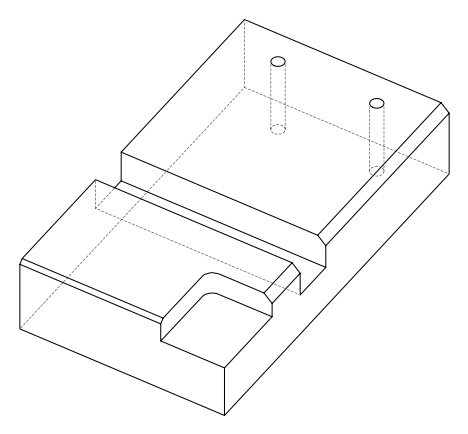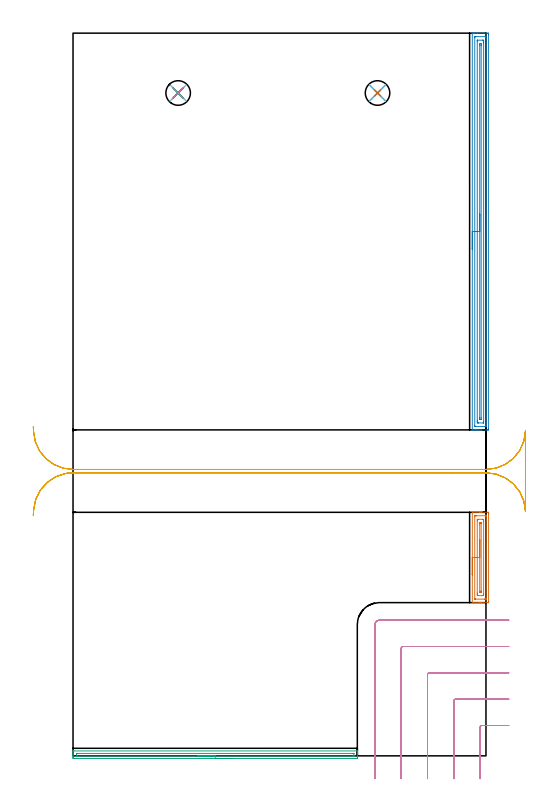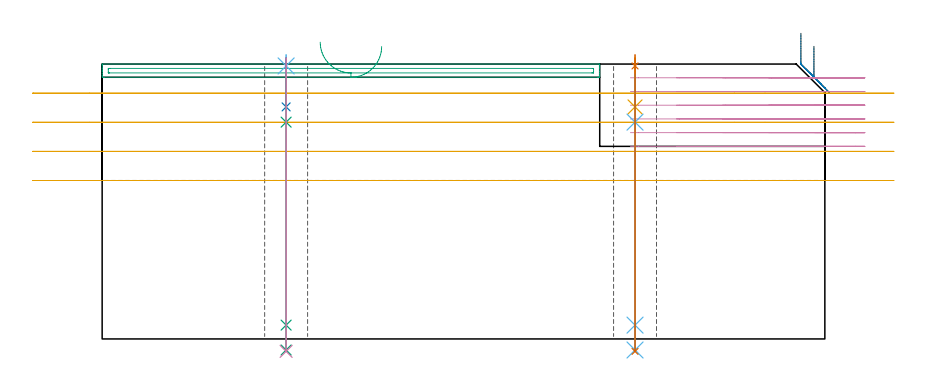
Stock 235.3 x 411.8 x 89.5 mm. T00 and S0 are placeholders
(PLAN: 13 operations, 9 tool changes, 26.8 min)
(1 AREA_MILL | FG_CHAMFER_SURFACE | UGT0205_001 | 1.83 min | 2711 mm3)
(2 AREA_MILL_1 | FG_CHAMFER_SURFACE_1 | UGT0205_001 | 7.42 min | 10020 mm3)
(3 AREA_MILL_2 | FG_CHAMFER_SURFACE_2 | UGT0205_001 | 2.76 min | 1526 mm3)
(4 MILL_CORNER_NOTCH_RECTANGULAR | CORNER_NOTCH_RECTANGULAR | UGT0201_094 | Follow Part, ap 5, ae 75% | 7.11 min | 170326 mm3)
(5 MILL_RECTANGULAR_SLOT | SLOT_RECTANGULAR | UGT0201_009 | Follow Part, ap 11.25, ae 75% | 5.83 min | 417897 mm3)
(6 SPOT_DRILL | STEP1HOLE | NXT0321_9005460120000 | 0.03 min | 70 mm3)
(7 SPOT_DRILL_1 | STEP1HOLE_1 | NXT0321_9005460120000 | 0.03 min | 69 mm3)
(8 DRILL_BLIND_HOLE_INTO_CENTER | STEP1HOLE | NXT0301_064 | 0.07 min | 769 mm3)
(9 GUN_DRILL_THROUGH_HOLE | STEP1HOLE | UGT0307_006 | 0.46 min | 4833 mm3)
(10 DRILL_TO_ENLARGE_THROUGH_HOLE | STEP1HOLE | NXT0301_104 | 0.38 min | 8065 mm3)
(11 DRILL_BLIND_HOLE_INTO_CENTER_1 | STEP1HOLE_1 | NXT0301_064 | 0.07 min | 841 mm3)
(12 GUN_DRILL_THROUGH_HOLE_1 | STEP1HOLE_1 | UGT0307_006 | 0.46 min | 4835 mm3)
(13 DRILL_TO_ENLARGE_THROUGH_HOLE_1 | STEP1HOLE_1 | NXT0301_104 | 0.38 min | 8064 mm3)
(TOOL UGT0205_001 | Chamfer Mill 20 x 3 x 45 deg. | D20 FL50 Z2)
(TOOL UGT0201_094 | End mill 20 mm | D20 FL38 Z4)
(TOOL UGT0201_009 | End Mill 45 mm | D45 FL63 Z6)
(TOOL NXT0321_9005460120000 | NC Spot Drill, 142deg, 12mm, Carbide, Uncoated | D12 PA142 FL30 Z2)
(TOOL NXT0301_064 | Carbide Drill 9.3mm [860.1-0930-028A1-MM 2214] | D9.3 PA140 FL47 Z2)
(TOOL UGT0307_006 | Gun Drill 9 mm | D9 PA130 FL24 Z1)
(TOOL NXT0301_104 | Carbide Drill 14mm [860.1-1400-112A1-MM 2214] | D14 PA140 FL123 Z2)
(OP 1 AREA_MILL)
G17 G21 G94 G90
T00 M6
G54
G17 G0 G90 X227.5 Y103.05 S1061 M3
G43 Z99.5 H0
G94 G1 Y103.088 Z98.628 F250.
Y103.202 Z97.763
Y103.391 Z96.912
Y103.653 Z96.08
Y103.987 Z95.274
Y104.39 Z94.5
Y104.858 Z93.764
Y105.39 Z93.072
Y105.979 Z92.429
Y106.622 Z91.84
Y107.314 Z91.308
Y108.05 Z90.84
Y108.824 Z90.437
Y109.63 Z90.103
Y110.462 Z89.841
Y111.313 Z89.652
Y112.178 Z89.538
Y113.05 Z89.5
Y138.733
X227.504 Y138.79 Z89.49
X227.525 Y138.794 Z89.47
X227.69 Y138.8 Z89.309
X231.838 Z85.16
X232.597 Z84.397
X236.173 Z80.823
X236.685 Y138.798 Z80.31
X236.791 Y138.794 Z80.205
X236.797 Y138.29 Z80.203
X236.8 Y137.669 Z80.2
Y87.81
X236.796 Y87.542 Z80.202
X236.791 Y87.31 Z80.205
X236.552 Y87.3 Z80.444
X232.597 Z84.397
X231.838 Z85.16
X231.703 Z85.295
X227.69 Z89.309
X227.537 Y87.301 Z89.457
X227.526 Y87.302 Z89.468
X227.504 Y87.31 Z89.49
X227.5 Y87.367 Z89.5
Y113.05
X228.914 Z88.086
Y136.519
X228.915 Y136.624 Z88.085
X228.918 Y136.73 Z88.082
X228.922 Y136.79 Z88.078
X228.951 Y136.794 Z88.049
X229.021 Y136.797 Z87.979
X229.631 Y136.8 Z87.369
X229.915 Z87.085
X234.996 Y136.799 Z82.004
X235.279 Y136.793 Z81.721
X235.367 Y136.79 Z81.633
X235.379 Y136.624 Z81.621
X235.383 Y136.519 Z81.617
X235.385 Y136.414 Z81.615
Y89.581
Y89.476
X235.381 Y89.37 Z81.619
X235.378 Y89.31 Z81.622
X235.349 Y89.306 Z81.651
X235.279 Y89.303 Z81.721
X234.668 Y89.3 Z82.332
X234.385 Z82.615
X229.304 Y89.301 Z87.696
X229.021 Y89.307 Z87.979
X228.933 Y89.31 Z88.067
X228.921 Y89.476 Z88.079
X228.917 Y89.581 Z88.083
X228.915 Y89.686 Z88.085
X228.914 Y113.05 Z88.086
X230.328 Z86.672
X230.329 Y133.862 Z86.671
X230.331 Y134.336 Z86.669
X230.335 Y134.748 Z86.665
X230.759 Y134.797 Z86.241
X230.809 Y134.799 Z86.191
X233.439 Z83.561
X233.491 Y134.795 Z83.509
X233.965 Y134.748 Z83.035
X233.97 Y134.274 Z83.03
X233.971 Y133.862 Z83.029
X233.972 Y133.386 Z83.028
X233.971 Y92.238 Z83.029
X233.969 Y91.764 Z83.031
X233.964 Y91.352 Z83.036
X233.541 Y91.303 Z83.459
X233.491 Y91.301 Z83.509
X230.861 Z86.139
X230.809 Y91.305 Z86.191
X230.335 Y91.352 Z86.665
X230.33 Y91.826 Z86.67
X230.329 Y92.238 Z86.671
X230.328 Y92.714 Z86.672
Y113.05
X231.743 Z85.257
Y132.12
X231.745 Y132.528 Z85.255
X231.748 Y132.732 Z85.252
X231.749 Y132.779 Z85.251
X231.759 Y132.79 Z85.241
X231.788 Y132.793 Z85.212
X231.883 Y132.798 Z85.117
X232.467 Y132.795 Z84.533
X232.534 Y132.792 Z84.466
X232.551 Y132.789 Z84.449
X232.553 Y132.773 Z84.447
X232.555 Y132.725 Z84.445
X232.557 Y132.526 Z84.443
Y94.009
X232.555 Y93.606 Z84.445
X232.553 Y93.404 Z84.447
X232.55 Y93.313 Z84.45
X232.507 Y93.308 Z84.493
X232.416 Y93.303 Z84.584
X231.833 Y93.305 Z85.167
X231.766 Y93.308 Z85.234
X231.749 Y93.311 Z85.251
X231.747 Y93.327 Z85.253
X231.745 Y93.375 Z85.255
X231.743 Y93.574 Z85.257
Y113.05
Y113.922 Z85.295
Y114.786 Z85.409
Y115.638 Z85.598
Y116.47 Z85.86
Y117.276 Z86.194
Y118.05 Z86.597
Y118.786 Z87.066
Y119.478 Z87.597
Y120.121 Z88.186
Y120.71 Z88.829
Y121.242 Z89.522
Y121.71 Z90.257
Y122.113 Z91.031
Y122.447 Z91.837
Y122.709 Z92.669
Y122.898 Z93.521
Y123.012 Z94.386
Y123.05 Z95.257
G0 Z99.5
M5
M2
(OP 2 AREA_MILL_1)
G17 G21 G94 G90
T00 M6
G54
G17 G0 G90 X227.5 Y288.75 S1061 M3
G43 Z99.5 H0
G94 G1 Y288.788 Z98.628 F250.
Y288.902 Z97.763
Y289.091 Z96.912
Y289.353 Z96.08
Y289.687 Z95.274
Y290.09 Z94.5
Y290.558 Z93.764
Y291.09 Z93.072
Y291.679 Z92.429
Y292.322 Z91.84
Y293.014 Z91.308
Y293.75 Z90.84
Y294.524 Z90.437
Y295.33 Z90.103
Y296.162 Z89.841
Y297.013 Z89.652
Y297.878 Z89.538
Y298.75 Z89.5
Y411.641
X227.503 Y411.79 Z89.488
X227.535 Y411.796 Z89.456
X227.563 Y411.798 Z89.428
X227.946 Y411.8 Z89.053
X228.385 Z88.615
X229.021 Z87.974
X230.233 Z86.764
X230.809 Z86.185
X236.173 Y411.799 Z80.824
X236.776 Y411.797 Z80.222
X236.792 Y411.793 Z80.206
X236.797 Y411.195 Z80.203
X236.8 Y410.569 Z80.2
Y186.572
X236.798 Y186.305 Z80.202
X236.791 Y185.707 Z80.206
X236.776 Y185.703 Z80.222
X236.173 Y185.7 Z80.824
X235.885 Z81.112
X230.809 Z86.185
X230.233 Z86.764
X229.915 Z87.081
X229.339 Z87.657
X229.021 Z87.974
X227.946 Z89.053
X227.563 Y185.702 Z89.428
X227.535 Y185.704 Z89.456
X227.503 Y185.71 Z89.488
X227.5 Y185.859 Z89.5
Y298.75
X228.914 Z88.086
X228.915 Y409.41 Z88.085
X228.916 Y409.515 Z88.084
X228.92 Y409.623 Z88.08
X228.93 Y409.79 Z88.07
X229.021 Y409.793 Z87.979
X229.525 Y409.799 Z87.475
X234.888 Y409.8 Z82.112
X235.279 Y409.798 Z81.721
X235.335 Y409.796 Z81.665
X235.367 Y409.79 Z81.633
X235.379 Y409.784 Z81.621
X235.381 Y409.73 Z81.619
X235.385 Y409.517 Z81.615
X235.386 Y409.41 Z81.614
X235.385 Y188.09 Z81.615
X235.384 Y187.985 Z81.616
X235.38 Y187.877 Z81.62
X235.37 Y187.71 Z81.63
X235.279 Y187.707 Z81.721
X234.775 Y187.701 Z82.225
X229.411 Y187.7 Z87.589
X229.021 Y187.702 Z87.979
X228.965 Y187.704 Z88.035
X228.933 Y187.71 Z88.067
X228.921 Y187.716 Z88.079
X228.919 Y187.771 Z88.081
X228.915 Y187.983 Z88.085
X228.914 Y188.09 Z88.086
Y298.75
X230.328 Z86.672
X230.329 Y407.212 Z86.671
X230.331 Y407.625 Z86.669
X230.333 Y407.744 Z86.667
X230.335 Y407.771 Z86.665
X230.346 Y407.79 Z86.654
X230.459 Y407.794 Z86.541
X230.635 Y407.799 Z86.365
X233.317 Z83.683
X233.491 Y407.796 Z83.509
X233.666 Y407.79 Z83.334
X233.965 Y407.775 Z83.035
X233.967 Y407.625 Z83.033
X233.97 Y407.147 Z83.03
X233.971 Y406.733 Z83.029
X233.972 Y406.253 Z83.028
X233.971 Y190.288 Z83.029
X233.969 Y189.875 Z83.031
X233.967 Y189.755 Z83.033
X233.965 Y189.729 Z83.035
X233.954 Y189.71 Z83.046
X233.841 Y189.706 Z83.159
X233.665 Y189.701 Z83.335
X230.983 Z86.017
X230.809 Y189.704 Z86.191
X230.634 Y189.71 Z86.366
X230.335 Y189.724 Z86.665
X230.333 Y189.875 Z86.667
X230.33 Y190.353 Z86.67
X230.329 Y190.767 Z86.671
X230.328 Y191.247 Z86.672
Y298.75
X231.743 Z85.257
Y404.987
X231.751 Y405.793 Z85.249
X232.55 Y405.79 Z84.45
X232.557 Y404.988 Z84.443
Y404.948
Y192.552
X232.551 Y191.74 Z84.449
X232.549 Y191.707 Z84.451
X231.75 Y191.71 Z85.25
X231.743 Y192.512 Z85.257
Y192.552
Y298.75
Y299.622 Z85.295
Y300.486 Z85.409
Y301.338 Z85.598
Y302.17 Z85.86
Y302.976 Z86.194
Y303.75 Z86.597
Y304.486 Z87.066
Y305.178 Z87.597
Y305.821 Z88.186
Y306.41 Z88.829
Y306.941 Z89.522
Y307.41 Z90.257
Y307.813 Z91.031
Y308.147 Z91.837
Y308.409 Z92.669
Y308.598 Z93.521
Y308.712 Z94.386
Y308.75 Z95.257
G0 Z99.5
M5
M2
(OP 3 AREA_MILL_2)
G17 G21 G94 G90
T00 M6
G54
G17 G0 G90 X91. Y-1.5 S1061 M3
G43 Z99.5 H0
Z95.2
G94 G1 X90.962 Z94.328 F250.
X90.848 Z93.464
X90.659 Z92.612
X90.397 Z91.78
X90.063 Z90.974
X89.66 Z90.2
X89.192 Z89.464
X88.66 Z88.772
X88.071 Z88.129
X87.428 Z87.54
X86.736 Z87.008
X86. Z86.54
X85.226 Z86.137
X84.42 Z85.803
X83.588 Z85.541
X82.736 Z85.352
X81.872 Z85.238
X81. Z85.2
X0.615
X0.217 Y-1.496 Z85.201
X0.01 Y-1.491 Z85.204
X0. Y-1.105 Z85.59
Y-0.832 Z85.863
Y-0.227 Z86.467
Y0.318 Z87.015
Y0.65 Z87.346
Y1.196 Z87.892
Y1.527 Z88.222
Y2.191 Z88.89
Y2.501 Z89.201
X0.002 Y2.653 Z89.345
X0.01 Y2.798 Z89.489
X0.169 Y2.8 Z89.5
X161.831
X161.99 Y2.798 Z89.489
X161.998 Y2.653 Z89.345
X162. Y2.501 Z89.201
Y2.191 Z88.89
Y1.527 Z88.222
Y0.318 Z87.015
Y-0.227 Z86.467
Y-0.832 Z85.863
X161.997 Y-1.105 Z85.59
X161.99 Y-1.491 Z85.204
X161.783 Y-1.496 Z85.201
X161.385 Y-1.5 Z85.2
X81.
Y-0.086 Z86.614
X2.402 Y-0.085 Z86.615
X2.256 Y-0.084 Z86.616
X2.048 Y-0.079 Z86.621
X2.009 Y-0.074 Z86.626
X2.005 Y-0.046 Z86.654
X2.002 Y-0.015 Z86.685
X2. Y0.167 Z86.867
Y1.045 Z87.745
X2.001 Y1.176 Z87.876
X2.003 Y1.281 Z87.981
X2.008 Y1.351 Z88.051
X2.013 Y1.379 Z88.079
X2.029 Y1.381 Z88.081
X2.402 Y1.385 Z88.085
X2.546 Y1.386 Z88.086
X159.598 Y1.385 Z88.085
X159.744 Y1.384 Z88.084
X159.952 Y1.379 Z88.079
X159.991 Y1.374 Z88.074
X159.995 Y1.346 Z88.046
X159.998 Y1.315 Z88.015
X160. Y1.133 Z87.833
Y0.255 Z86.955
X159.999 Y0.124 Z86.824
X159.997 Y0.019 Z86.719
X159.992 Y-0.051 Z86.649
X159.987 Y-0.079 Z86.621
X159.972 Y-0.081 Z86.619
X159.598 Y-0.085 Z86.615
X159.454 Y-0.086 Z86.614
X81.
X80.128 Z86.652
X79.264 Z86.766
X78.412 Z86.955
X77.58 Z87.217
X76.774 Z87.551
X76. Z87.954
X75.264 Z88.423
X74.572 Z88.954
X73.929 Z89.543
X73.34 Z90.186
X72.808 Z90.878
X72.34 Z91.614
X71.937 Z92.388
X71.603 Z93.194
X71.341 Z94.026
X71.152 Z94.878
X71.038 Z95.743
X71. Z96.614
G0 Z99.5
M5
M2
(OP 4 MILL_CORNER_NOTCH_RECTANGULAR)
G17 G21 G94 G90
T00 M6
G54
G17 G0 G90 X248.3 Y17.3 S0 M3
G43 Z99.5 H0
Z85.033
G94 G1 X245.3 F250.
X232.994 F500.
G3 X232. Y16.306 R1.
G1 Y-10.
Y-13. F250.
G0 Z99.5
X248.3 Y32.3
Z85.033
G1 X245.3
X217.995 F500.
G3 X217. Y31.305 R1.
G1 Y-10.
Y-13. F250.
G0 Z99.5
X248.3 Y47.3
Z85.033
G1 X245.3
X202.995 F500.
G3 X202. Y46.305 R1.
G1 Y-10.
Y-13. F250.
G0 Z99.5
X248.3 Y62.3
Z85.033
G1 X245.3
X187.995 F500.
G3 X187. Y61.305 R1.
G1 Y-10.
Y-13. F250.
G0 Z99.5
X248.3 Y77.3
Z85.033
G1 X245.3
X174.6 F500.
G3 X172. Y74.7 R2.6
G1 Y-10.
Y-13. F250.
G0 Z99.5
X248.3 Y17.3
Z80.567
G1 X245.3
X232.994 F500.
G3 X232. Y16.306 R1.
G1 Y-10.
Y-13. F250.
G0 Z99.5
X248.3 Y32.3
Z80.567
G1 X245.3
X217.995 F500.
G3 X217. Y31.305 R1.
G1 Y-10.
Y-13. F250.
G0 Z99.5
X248.3 Y47.3
Z80.567
G1 X245.3
X202.995 F500.
G3 X202. Y46.305 R1.
G1 Y-10.
Y-13. F250.
G0 Z99.5
X248.3 Y62.3
Z80.567
G1 X245.3
X187.995 F500.
G3 X187. Y61.305 R1.
G1 Y-10.
Y-13. F250.
G0 Z99.5
X248.3 Y77.3
Z80.567
G1 X245.3
X174.6 F500.
G3 X172. Y74.7 R2.6
G1 Y-10.
Y-13. F250.
G0 Z99.5
X248.3 Y17.3
Z76.1
G1 X245.3
X232.994 F500.
G3 X232. Y16.306 R1.
G1 Y-10.
Y-13. F250.
G0 Z99.5
X248.3 Y32.3
Z76.1
G1 X245.3
X217.995 F500.
G3 X217. Y31.305 R1.
G1 Y-10.
Y-13. F250.
G0 Z99.5
X248.3 Y47.3
Z76.1
G1 X245.3
X202.995 F500.
G3 X202. Y46.305 R1.
G1 Y-10.
Y-13. F250.
G0 Z99.5
X248.3 Y62.3
Z76.1
G1 X245.3
X187.995 F500.
G3 X187. Y61.305 R1.
G1 Y-10.
Y-13. F250.
G0 Z99.5
X248.3 Y77.3
Z76.1
G1 X245.3
X174.6 F500.
G3 X172. Y74.7 R2.6
G1 Y-10.
Y-13. F250.
G0 Z99.5
X248.3 Y17.3
Z71.633
G1 X245.3
X232.994 F500.
G3 X232. Y16.306 R1.
G1 Y-10.
Y-13. F250.
G0 Z99.5
X248.3 Y32.3
Z71.633
G1 X245.3
X217.995 F500.
G3 X217. Y31.305 R1.
G1 Y-10.
Y-13. F250.
G0 Z99.5
X248.3 Y47.3
Z71.633
G1 X245.3
X202.995 F500.
G3 X202. Y46.305 R1.
G1 Y-10.
Y-13. F250.
G0 Z99.5
X248.3 Y62.3
Z71.633
G1 X245.3
X187.995 F500.
G3 X187. Y61.305 R1.
G1 Y-10.
Y-13. F250.
G0 Z99.5
X248.3 Y77.3
Z71.633
G1 X245.3
X174.6 F500.
G3 X172. Y74.7 R2.6
G1 Y-10.
Y-13. F250.
G0 Z99.5
X248.3 Y17.3
Z67.167
G1 X245.3
X232.994 F500.
G3 X232. Y16.306 R1.
G1 Y-10.
Y-13. F250.
G0 Z99.5
X248.3 Y32.3
Z67.167
G1 X245.3
X217.995 F500.
G3 X217. Y31.305 R1.
G1 Y-10.
Y-13. F250.
G0 Z99.5
X248.3 Y47.3
Z67.167
G1 X245.3
X202.995 F500.
G3 X202. Y46.305 R1.
G1 Y-10.
Y-13. F250.
G0 Z99.5
X248.3 Y62.3
Z67.167
G1 X245.3
X187.995 F500.
G3 X187. Y61.305 R1.
G1 Y-10.
Y-13. F250.
G0 Z99.5
X248.3 Y77.3
Z67.167
G1 X245.3
X174.6 F500.
G3 X172. Y74.7 R2.6
G1 Y-10.
Y-13. F250.
G0 Z99.5
X248.3 Y17.3
Z62.7
G1 X245.3
X232.994 F500.
G3 X232. Y16.306 R1.
G1 Y-10.
Y-13. F250.
G0 Z99.5
X248.3 Y32.3
Z62.7
G1 X245.3
X217.995 F500.
G3 X217. Y31.305 R1.
G1 Y-10.
Y-13. F250.
G0 Z99.5
X248.3 Y47.3
Z62.7
G1 X245.3
X202.995 F500.
G3 X202. Y46.305 R1.
G1 Y-10.
Y-13. F250.
G0 Z99.5
X248.3 Y62.3
Z62.7
G1 X245.3
X187.995 F500.
G3 X187. Y61.305 R1.
G1 Y-10.
Y-13. F250.
G0 Z99.5
X248.3 Y77.3
Z62.7
G1 X245.3
X174.6 F500.
G3 X172. Y74.7 R2.6
G1 Y-10.
Y-13. F250.
G0 Z99.5
M5
M2
(OP 5 MILL_RECTANGULAR_SLOT)
G17 G21 G94 G90
T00 M6
G54
G17 G0 G90 X-22.625 Y136.966 S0 M3
G43 Z99.5 H0
Z80.025
G94 G1 X-22.47 Y139.962 F250.
G2 X-4.157 Y160.913 R22.5 F500.
X0. Y161.3 R22.5 F397.
G1 X205.819
X215.819 F447.
X235.3 F500.
G2 X257.79 Y139.471 R22.5
G1 Y185.029
G2 X235.3 Y163.2 R22.5
G1 X0.
G2 X-22.47 Y184.538 R22.5
G1 X-22.625 Y187.534 F250.
G0 Y136.966 Z70.55
G1 X-22.47 Y139.962
G2 X-4.157 Y160.913 R22.5 F500.
X0. Y161.3 R22.5 F397.
G1 X205.819
X215.819 F445.
X235.3 F500.
G2 X257.79 Y139.471 R22.5
G1 Y185.029
G2 X235.3 Y163.2 R22.5
G1 X0.
G2 X-22.47 Y184.538 R22.5
G1 X-22.625 Y187.534 F250.
G0 Y136.966 Z61.075
G1 X-22.47 Y139.962
G2 X-13.261 Y156.977 R22.5 F500.
X-4.157 Y160.913 R22.5 F448.
X0. Y161.3 R22.5 F374.
G1 X205.819
X215.819 F412.
X235.3 F500.
G2 X257.79 Y139.471 R22.5
G1 Y185.029
G2 X235.3 Y163.2 R22.5
G1 X0.
G2 X-22.47 Y184.538 R22.5
G1 X-22.625 Y187.534 F250.
G0 Y136.966 Z51.6
G1 X-22.47 Y139.962
G2 X-4.157 Y160.913 R22.5 F500.
X0. Y161.3 R22.5 F397.
G1 X205.819
X215.819 F445.
X235.3 F500.
G2 X257.79 Y139.471 R22.5
G1 Y185.029
G2 X235.3 Y163.2 R22.5
G1 X0.
G2 X-22.47 Y184.538 R22.5
G1 X-22.625 Y187.534 F250.
G0 Z99.5
M5
M2
(OP 6 SPOT_DRILL)
G17 G21 G94 G90
T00 M6
G54
G17 G0 G90 X59.9 Y377.7 S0 M3
G43 Z99.5 H0
G94 G81 G98 Z88.889 F250. R92.5
G80
M5
M2
(OP 7 SPOT_DRILL_1)
G17 G21 G94 G90
T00 M6
G54
G17 G0 G90 X173.5 Y377.7 S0 M3
G43 Z99.5 H0
G94 G81 G98 Z88.889 F250. R92.5
G80
M5
M2
(OP 8 DRILL_BLIND_HOLE_INTO_CENTER)
G17 G21 G94 G90
T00 M6
G54
G17 G0 G90 X59.9 Y377.7 S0 M3
G43 Z99.5 H1
G94 G81 G98 Z75.55 F250. R91.5
G80
M5
M2
(OP 9 GUN_DRILL_THROUGH_HOLE)
G17 G21 G94 G90
T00 M6
G54
G17 G0 G90 X59.9 Y377.7 M8
G43 Z99.5 H0
Z86.24
S716 M3
G94 G1 Z70.589 F125. M26
G4 X.084
Z4.5 F250.
G4 X.084
Z-3.598 F125.
G4 X.084
M5
M9
G0 Z86.24
Z99.5
M2
(OP 10 DRILL_TO_ENLARGE_THROUGH_HOLE)
G17 G21 G94 G90
T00 M6
G54
G17 G0 G90 X59.9 Y377.7 S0 M3
G43 Z99.5 H1
G94 G73 G98 Z-4.048 F250. Q13.364 R91.5
G80
M5
M2
(OP 11 DRILL_BLIND_HOLE_INTO_CENTER_1)
G17 G21 G94 G90
T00 M6
G54
G17 G0 G90 X173.5 Y377.7 S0 M3
G43 Z99.5 H1
G94 G81 G98 Z75.55 F250. R91.5
G80
M5
M2
(OP 12 GUN_DRILL_THROUGH_HOLE_1)
G17 G21 G94 G90
T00 M6
G54
G17 G0 G90 X173.5 Y377.7 M8
G43 Z99.5 H0
Z86.24
S716 M3
G94 G1 Z70.589 F125. M26
G4 X.084
Z4.5 F250.
G4 X.084
Z-3.598 F125.
G4 X.084
M5
M9
G0 Z86.24
Z99.5
M2
(OP 13 DRILL_TO_ENLARGE_THROUGH_HOLE_1)
G17 G21 G94 G90
T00 M6
G54
G17 G0 G90 X173.5 Y377.7 S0 M3
G43 Z99.5 H1
G94 G73 G98 Z-4.048 F250. Q13.364 R91.5
G80
M5
M2
